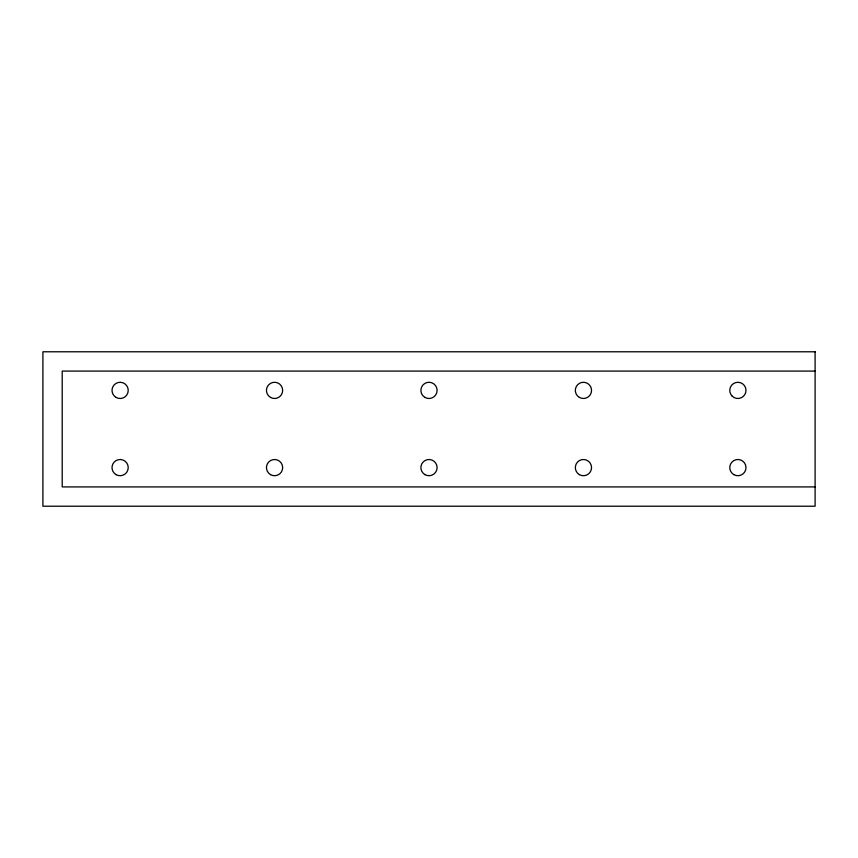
<?xml version="1.0" encoding="UTF-8"?>
<svg xmlns="http://www.w3.org/2000/svg" width="858" height="858" viewBox="0 0 858 858"><rect width="100%" height="100%" fill="white"/><g stroke="black" fill="none" stroke-linecap="round" stroke-linejoin="round"><path stroke-width="1.29" d="M815.1 371.085L62.205 371.085L62.205 486.915L815.1 486.915M815.1 351.78L42.9 351.78L42.9 506.22L815.1 506.22L815.1 351.78M424.946 397.415A8.108 8.108 0 0 0 437.108 390.39A8.108 8.108 0 0 0 424.946 383.365A8.108 8.108 0 0 0 424.946 397.415M732.239 396.214A8.108 8.108 0 0 0 745.741 392.363A8.108 8.108 0 0 0 735.66 382.593A8.108 8.108 0 0 0 732.239 396.214M579.386 397.415A8.108 8.108 0 0 0 591.548 390.39A8.108 8.108 0 0 0 579.386 383.365A8.108 8.108 0 0 0 579.386 397.415M270.506 397.415A8.108 8.108 0 0 0 282.668 390.39A8.108 8.108 0 0 0 270.506 383.365A8.108 8.108 0 0 0 270.506 397.415M116.066 397.415A8.108 8.108 0 0 0 128.228 390.39A8.108 8.108 0 0 0 116.066 383.365A8.108 8.108 0 0 0 116.066 397.415M116.066 474.635A8.108 8.108 0 0 0 128.228 467.61A8.108 8.108 0 0 0 116.066 460.585A8.108 8.108 0 0 0 116.066 474.635M270.506 474.635A8.108 8.108 0 0 0 282.668 467.61A8.108 8.108 0 0 0 270.506 460.585A8.108 8.108 0 0 0 270.506 474.635M424.946 474.635A8.108 8.108 0 0 0 437.108 467.61A8.108 8.108 0 0 0 424.946 460.585A8.108 8.108 0 0 0 424.946 474.635M579.386 474.635A8.108 8.108 0 0 0 591.548 467.61A8.108 8.108 0 0 0 579.386 460.585A8.108 8.108 0 0 0 579.386 474.635M733.826 474.635A8.108 8.108 0 0 0 745.988 467.61A8.108 8.108 0 0 0 733.826 460.585A8.108 8.108 0 0 0 733.826 474.635"/></g></svg>
